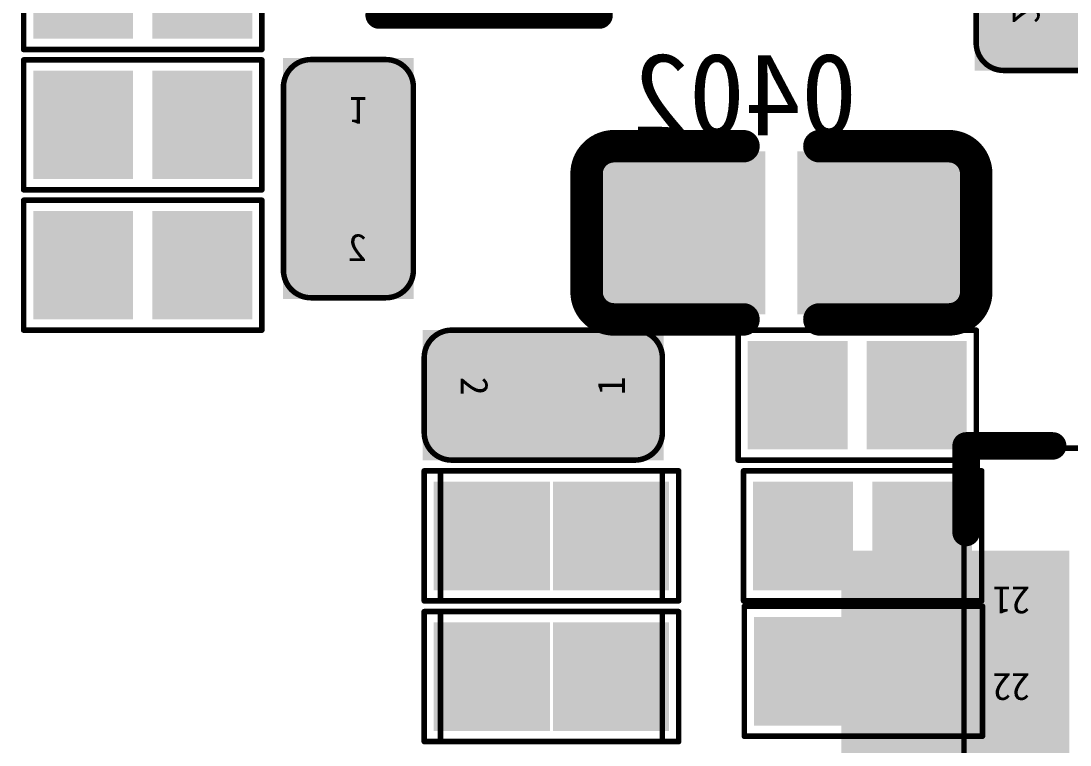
# Model space of a CAD drawing. Header units: millimetres. Extents: x 7.33 to 10.08, y 7.01 to 8.78.
# Drawn here: x 9.1758 to 9.3666, y 7.6244 to 7.7561 of the extents above; entities that cross this region are included whole.
import ezdxf

# ---------------------------------------------------------------- set-up
doc = ezdxf.new("R2010")
doc.units = ezdxf.units.MM
doc.header["$MEASUREMENT"] = 0
for name, color, linetype in [('BottomLayer', 5, 'Continuous'), ('BottomOverlay', 54, 'Continuous'), ('BottomPaste', 16, 'Continuous'), ('BottomSolder', 6, 'Continuous'), ('Mechanical16', 56, 'Continuous'), ('Mechanical20', 56, 'Continuous'), ('Mechanical5', 56, 'Continuous'), ('TopLayer', 1, 'Continuous'), ('TopOverlay', 2, 'Continuous'), ('TopPaste', 8, 'Continuous'), ('TopSolder', 216, 'Continuous')]:
    doc.layers.add(name, color=color, linetype=linetype)

# ---------------------------------------------------------------- blocks, each defined once
blk = doc.blocks.new('QFN40_5R00X5R00X0R90_T_10')
at = {"layer": 'Mechanical16'}
for points, const_width in [([(0.09862, 0.09803), (0.09862, -0.09803)], 0.001), ([(0.09823, -0.08268), (0.09823, -0.09843)], 0.005), ([(0.09823, -0.09843), (0.08248, -0.09843)], 0.005), ([(0.09862, -0.09803), (-0.09862, -0.09803)], 0.001)]:
    blk.add_lwpolyline(points, dxfattribs=dict(at, const_width=const_width))
for points, const_width in [([(0.09698, -0.08268, 1), (0.09948, -0.08268, 1)], 0.0025), ([(0.08123, -0.09843, 1), (0.08373, -0.09843, 1)], 0.0025), ([(0.09698, -0.09843, 1), (0.09948, -0.09843, 1)], 0.0025), ([(0.09698, -0.09843, 1), (0.09948, -0.09843, 1)], 0.0025), ([(0.09837, -0.09803, 1), (0.09887, -0.09803, 1)], 0.0005), ([(0.09837, -0.09803, 1), (0.09887, -0.09803, 1)], 0.0005)]:
    blk.add_lwpolyline(points, format="xyb", close=True, dxfattribs=dict(at, const_width=const_width))
at = {"layer": 'TopLayer'}
for points in [[(0.08346, -0.05965), (0.11693, -0.05965), (0.08346, -0.05059), (0.11693, -0.05059)], [(0.08346, -0.0754), (0.11693, -0.0754), (0.08346, -0.06634), (0.11693, -0.06634)]]:
    blk.add_solid(points, dxfattribs=at)
at = {"layer": 'TopOverlay', "const_width": 0.005}
for points in [[(0.09823, -0.08268), (0.09823, -0.09843)], [(0.09823, -0.09843), (0.08248, -0.09843)]]:
    blk.add_lwpolyline(points, dxfattribs=at)
at = {"layer": 'TopOverlay', "const_width": 0.0025}
for points in [[(0.09698, -0.08268, 1), (0.09948, -0.08268, 1)], [(0.08123, -0.09843, 1), (0.08373, -0.09843, 1)], [(0.09698, -0.09843, 1), (0.09948, -0.09843, 1)], [(0.09698, -0.09843, 1), (0.09948, -0.09843, 1)]]:
    blk.add_lwpolyline(points, format="xyb", close=True, dxfattribs=at)
at = {"layer": 'TopPaste'}
for points in [[(0.08346, -0.05965), (0.11693, -0.05965), (0.08346, -0.05059), (0.11693, -0.05059)], [(0.08346, -0.0754), (0.11693, -0.0754), (0.08346, -0.06634), (0.11693, -0.06634)]]:
    blk.add_solid(points, dxfattribs=at)
at = {"layer": 'TopSolder'}
for points in [[(0.07946, -0.0479), (0.12093, -0.0479), (0.07946, -0.03084), (0.12093, -0.03084)], [(0.07946, -0.06365), (0.12093, -0.06365), (0.07946, -0.04659), (0.12093, -0.04659)], [(0.07946, -0.0794), (0.12093, -0.0794), (0.07946, -0.06234), (0.12093, -0.06234)]]:
    blk.add_solid(points, dxfattribs=at)
at = {"layer": 'Mechanical20'}
for s, p in [('22', (0.08661, -0.05709)), ('21', (0.08661, -0.07284))]:
    blk.add_text(s, height=0.005, dxfattribs=at).set_placement(p)
blk = doc.blocks.new('R0201_28')
at = {"layer": 'TopLayer'}
for points in [[(-0.01792, -0.00787), (-0.00375, -0.00787), (-0.01792, 0.00788), (-0.00375, 0.00788)], [(0.00374, -0.00787), (0.01791, -0.00787), (0.00374, 0.00788), (0.01791, 0.00788)]]:
    blk.add_solid(points, dxfattribs=at)
at = {"layer": 'TopOverlay', "const_width": 0.001}
for points in [[(0.02166, 0.01182), (-0.02166, 0.01182)], [(-0.02166, 0.01182), (-0.02166, -0.01182)], [(0.02166, 0.01182), (0.02166, -0.01182)], [(0.02166, -0.01182), (-0.02166, -0.01182)]]:
    blk.add_lwpolyline(points, dxfattribs=at)
at = {"layer": 'TopOverlay', "const_width": 0.0005}
for points in [[(-0.02191, 0.01182, 1), (-0.02141, 0.01182, 1)], [(-0.02191, 0.01182, 1), (-0.02141, 0.01182, 1)], [(0.02141, 0.01182, 1), (0.02191, 0.01182, 1)], [(0.02141, 0.01182, 1), (0.02191, 0.01182, 1)], [(-0.02191, -0.01182, 1), (-0.02141, -0.01182, 1)], [(-0.02191, -0.01182, 1), (-0.02141, -0.01182, 1)], [(0.02141, -0.01182, 1), (0.02191, -0.01182, 1)], [(0.02141, -0.01182, 1), (0.02191, -0.01182, 1)]]:
    blk.add_lwpolyline(points, format="xyb", close=True, dxfattribs=at)
at = {"layer": 'TopPaste'}
for points in [[(-0.01792, -0.00787), (-0.00375, -0.00787), (-0.01792, 0.00788), (-0.00375, 0.00788)], [(0.00374, -0.00787), (0.01791, -0.00787), (0.00374, 0.00788), (0.01791, 0.00788)]]:
    blk.add_solid(points, dxfattribs=at)
at = {"layer": 'TopSolder'}
for points in [[(-0.01992, -0.00987), (-0.00175, -0.00987), (-0.01992, 0.00988), (-0.00175, 0.00988)], [(0.00174, -0.00987), (0.01991, -0.00987), (0.00174, 0.00988), (0.01991, 0.00988)]]:
    blk.add_solid(points, dxfattribs=at)
blk = doc.blocks.new('R0201_29')
at = {"layer": 'TopLayer'}
for points in [[(-0.01792, -0.00787), (-0.00375, -0.00787), (-0.01792, 0.00788), (-0.00375, 0.00788)], [(0.00374, -0.00787), (0.01791, -0.00787), (0.00374, 0.00788), (0.01791, 0.00788)]]:
    blk.add_solid(points, dxfattribs=at)
at = {"layer": 'TopOverlay', "const_width": 0.001}
for points in [[(0.02166, 0.01182), (-0.02166, 0.01182)], [(-0.02166, 0.01182), (-0.02166, -0.01182)], [(0.02166, 0.01182), (0.02166, -0.01182)], [(0.02166, -0.01182), (-0.02166, -0.01182)]]:
    blk.add_lwpolyline(points, dxfattribs=at)
at = {"layer": 'TopOverlay', "const_width": 0.0005}
for points in [[(-0.02191, 0.01182, 1), (-0.02141, 0.01182, 1)], [(-0.02191, 0.01182, 1), (-0.02141, 0.01182, 1)], [(0.02141, 0.01182, 1), (0.02191, 0.01182, 1)], [(0.02141, 0.01182, 1), (0.02191, 0.01182, 1)], [(-0.02191, -0.01182, 1), (-0.02141, -0.01182, 1)], [(-0.02191, -0.01182, 1), (-0.02141, -0.01182, 1)], [(0.02141, -0.01182, 1), (0.02191, -0.01182, 1)], [(0.02141, -0.01182, 1), (0.02191, -0.01182, 1)]]:
    blk.add_lwpolyline(points, format="xyb", close=True, dxfattribs=at)
at = {"layer": 'TopPaste'}
for points in [[(-0.01792, -0.00787), (-0.00375, -0.00787), (-0.01792, 0.00788), (-0.00375, 0.00788)], [(0.00374, -0.00787), (0.01791, -0.00787), (0.00374, 0.00788), (0.01791, 0.00788)]]:
    blk.add_solid(points, dxfattribs=at)
at = {"layer": 'TopSolder'}
for points in [[(-0.01992, -0.00987), (-0.00175, -0.00987), (-0.01992, 0.00988), (-0.00175, 0.00988)], [(0.00174, -0.00987), (0.01991, -0.00987), (0.00174, 0.00988), (0.01991, 0.00988)]]:
    blk.add_solid(points, dxfattribs=at)
blk = doc.blocks.new('R0201_B_33')
at = {"layer": 'BottomLayer'}
for points in [[(-0.01792, -0.00788), (-0.00375, -0.00788), (-0.01792, 0.00787), (-0.00375, 0.00787)], [(0.00374, -0.00788), (0.01791, -0.00788), (0.00374, 0.00787), (0.01791, 0.00787)]]:
    blk.add_solid(points, dxfattribs=at)
at = {"layer": 'BottomOverlay', "const_width": 0.001}
for points in [[(-0.02166, -0.01182), (-0.02166, 0.01182)], [(-0.02166, 0.01182), (0.02166, 0.01182)], [(0.02166, -0.01182), (0.02166, 0.01182)], [(-0.02166, -0.01182), (0.02166, -0.01182)]]:
    blk.add_lwpolyline(points, dxfattribs=at)
at = {"layer": 'BottomOverlay', "const_width": 0.0005}
for points in [[(-0.02191, 0.01182, 1), (-0.02141, 0.01182, 1)], [(-0.02191, 0.01182, 1), (-0.02141, 0.01182, 1)], [(0.02141, 0.01182, 1), (0.02191, 0.01182, 1)], [(0.02141, 0.01182, 1), (0.02191, 0.01182, 1)], [(-0.02191, -0.01182, 1), (-0.02141, -0.01182, 1)], [(-0.02191, -0.01182, 1), (-0.02141, -0.01182, 1)], [(0.02141, -0.01182, 1), (0.02191, -0.01182, 1)], [(0.02141, -0.01182, 1), (0.02191, -0.01182, 1)]]:
    blk.add_lwpolyline(points, format="xyb", close=True, dxfattribs=at)
at = {"layer": 'BottomPaste'}
for points in [[(-0.01792, -0.00788), (-0.00375, -0.00788), (-0.01792, 0.00787), (-0.00375, 0.00787)], [(0.00374, -0.00788), (0.01791, -0.00788), (0.00374, 0.00787), (0.01791, 0.00787)]]:
    blk.add_solid(points, dxfattribs=at)
at = {"layer": 'BottomSolder'}
for points in [[(-0.01992, -0.00988), (-0.00175, -0.00988), (-0.01992, 0.00987), (-0.00175, 0.00987)], [(0.00174, -0.00988), (0.01991, -0.00988), (0.00174, 0.00987), (0.01991, 0.00987)]]:
    blk.add_solid(points, dxfattribs=at)
blk = doc.blocks.new('R0201_B_37')
at = {"layer": 'BottomLayer'}
for points in [[(-0.01792, -0.00788), (-0.00375, -0.00788), (-0.01792, 0.00787), (-0.00375, 0.00787)], [(0.00374, -0.00788), (0.01791, -0.00788), (0.00374, 0.00787), (0.01791, 0.00787)]]:
    blk.add_solid(points, dxfattribs=at)
at = {"layer": 'BottomOverlay', "const_width": 0.001}
for points in [[(-0.02166, -0.01182), (-0.02166, 0.01182)], [(-0.02166, 0.01182), (0.02166, 0.01182)], [(0.02166, -0.01182), (0.02166, 0.01182)], [(-0.02166, -0.01182), (0.02166, -0.01182)]]:
    blk.add_lwpolyline(points, dxfattribs=at)
at = {"layer": 'BottomOverlay', "const_width": 0.0005}
for points in [[(-0.02191, 0.01182, 1), (-0.02141, 0.01182, 1)], [(-0.02191, 0.01182, 1), (-0.02141, 0.01182, 1)], [(0.02141, 0.01182, 1), (0.02191, 0.01182, 1)], [(0.02141, 0.01182, 1), (0.02191, 0.01182, 1)], [(-0.02191, -0.01182, 1), (-0.02141, -0.01182, 1)], [(-0.02191, -0.01182, 1), (-0.02141, -0.01182, 1)], [(0.02141, -0.01182, 1), (0.02191, -0.01182, 1)], [(0.02141, -0.01182, 1), (0.02191, -0.01182, 1)]]:
    blk.add_lwpolyline(points, format="xyb", close=True, dxfattribs=at)
at = {"layer": 'BottomPaste'}
for points in [[(-0.01792, -0.00788), (-0.00375, -0.00788), (-0.01792, 0.00787), (-0.00375, 0.00787)], [(0.00374, -0.00788), (0.01791, -0.00788), (0.00374, 0.00787), (0.01791, 0.00787)]]:
    blk.add_solid(points, dxfattribs=at)
at = {"layer": 'BottomSolder'}
for points in [[(-0.01992, -0.00988), (-0.00175, -0.00988), (-0.01992, 0.00987), (-0.00175, 0.00987)], [(0.00174, -0.00988), (0.01991, -0.00988), (0.00174, 0.00987), (0.01991, 0.00987)]]:
    blk.add_solid(points, dxfattribs=at)
blk = doc.blocks.new('R0201_B_38')
at = {"layer": 'BottomLayer'}
for points in [[(-0.01792, -0.00788), (-0.00375, -0.00788), (-0.01792, 0.00787), (-0.00375, 0.00787)], [(0.00374, -0.00788), (0.01791, -0.00788), (0.00374, 0.00787), (0.01791, 0.00787)]]:
    blk.add_solid(points, dxfattribs=at)
at = {"layer": 'BottomOverlay', "const_width": 0.001}
for points in [[(-0.02166, -0.01182), (-0.02166, 0.01182)], [(-0.02166, 0.01182), (0.02166, 0.01182)], [(0.02166, -0.01182), (0.02166, 0.01182)], [(-0.02166, -0.01182), (0.02166, -0.01182)]]:
    blk.add_lwpolyline(points, dxfattribs=at)
at = {"layer": 'BottomOverlay', "const_width": 0.0005}
for points in [[(-0.02191, 0.01182, 1), (-0.02141, 0.01182, 1)], [(-0.02191, 0.01182, 1), (-0.02141, 0.01182, 1)], [(0.02141, 0.01182, 1), (0.02191, 0.01182, 1)], [(0.02141, 0.01182, 1), (0.02191, 0.01182, 1)], [(-0.02191, -0.01182, 1), (-0.02141, -0.01182, 1)], [(-0.02191, -0.01182, 1), (-0.02141, -0.01182, 1)], [(0.02141, -0.01182, 1), (0.02191, -0.01182, 1)], [(0.02141, -0.01182, 1), (0.02191, -0.01182, 1)]]:
    blk.add_lwpolyline(points, format="xyb", close=True, dxfattribs=at)
at = {"layer": 'BottomPaste'}
for points in [[(-0.01792, -0.00788), (-0.00375, -0.00788), (-0.01792, 0.00787), (-0.00375, 0.00787)], [(0.00374, -0.00788), (0.01791, -0.00788), (0.00374, 0.00787), (0.01791, 0.00787)]]:
    blk.add_solid(points, dxfattribs=at)
at = {"layer": 'BottomSolder'}
for points in [[(-0.01992, -0.00988), (-0.00175, -0.00988), (-0.01992, 0.00987), (-0.00175, 0.00987)], [(0.00174, -0.00988), (0.01991, -0.00988), (0.00174, 0.00987), (0.01991, 0.00987)]]:
    blk.add_solid(points, dxfattribs=at)
blk = doc.blocks.new('R0201_B_45')
at = {"layer": 'BottomLayer'}
for points in [[(-0.01792, -0.00788), (-0.00375, -0.00788), (-0.01792, 0.00787), (-0.00375, 0.00787)], [(0.00374, -0.00788), (0.01791, -0.00788), (0.00374, 0.00787), (0.01791, 0.00787)]]:
    blk.add_solid(points, dxfattribs=at)
at = {"layer": 'BottomOverlay', "const_width": 0.001}
for points in [[(-0.02166, -0.01182), (-0.02166, 0.01182)], [(-0.02166, 0.01182), (0.02166, 0.01182)], [(0.02166, -0.01182), (0.02166, 0.01182)], [(-0.02166, -0.01182), (0.02166, -0.01182)]]:
    blk.add_lwpolyline(points, dxfattribs=at)
at = {"layer": 'BottomOverlay', "const_width": 0.0005}
for points in [[(-0.02191, 0.01182, 1), (-0.02141, 0.01182, 1)], [(-0.02191, 0.01182, 1), (-0.02141, 0.01182, 1)], [(0.02141, 0.01182, 1), (0.02191, 0.01182, 1)], [(0.02141, 0.01182, 1), (0.02191, 0.01182, 1)], [(-0.02191, -0.01182, 1), (-0.02141, -0.01182, 1)], [(-0.02191, -0.01182, 1), (-0.02141, -0.01182, 1)], [(0.02141, -0.01182, 1), (0.02191, -0.01182, 1)], [(0.02141, -0.01182, 1), (0.02191, -0.01182, 1)]]:
    blk.add_lwpolyline(points, format="xyb", close=True, dxfattribs=at)
at = {"layer": 'BottomPaste'}
for points in [[(-0.01792, -0.00788), (-0.00375, -0.00788), (-0.01792, 0.00787), (-0.00375, 0.00787)], [(0.00374, -0.00788), (0.01791, -0.00788), (0.00374, 0.00787), (0.01791, 0.00787)]]:
    blk.add_solid(points, dxfattribs=at)
at = {"layer": 'BottomSolder'}
for points in [[(-0.01992, -0.00988), (-0.00175, -0.00988), (-0.01992, 0.00987), (-0.00175, 0.00987)], [(0.00174, -0.00988), (0.01991, -0.00988), (0.00174, 0.00987), (0.01991, 0.00987)]]:
    blk.add_solid(points, dxfattribs=at)
blk = doc.blocks.new('R0201_B_46')
at = {"layer": 'BottomLayer'}
for points in [[(-0.01792, -0.00788), (-0.00375, -0.00788), (-0.01792, 0.00787), (-0.00375, 0.00787)], [(0.00374, -0.00788), (0.01791, -0.00788), (0.00374, 0.00787), (0.01791, 0.00787)]]:
    blk.add_solid(points, dxfattribs=at)
at = {"layer": 'BottomOverlay', "const_width": 0.001}
for points in [[(-0.02166, -0.01182), (-0.02166, 0.01182)], [(-0.02166, 0.01182), (0.02166, 0.01182)], [(0.02166, -0.01182), (0.02166, 0.01182)], [(-0.02166, -0.01182), (0.02166, -0.01182)]]:
    blk.add_lwpolyline(points, dxfattribs=at)
at = {"layer": 'BottomOverlay', "const_width": 0.0005}
for points in [[(-0.02191, 0.01182, 1), (-0.02141, 0.01182, 1)], [(-0.02191, 0.01182, 1), (-0.02141, 0.01182, 1)], [(0.02141, 0.01182, 1), (0.02191, 0.01182, 1)], [(0.02141, 0.01182, 1), (0.02191, 0.01182, 1)], [(-0.02191, -0.01182, 1), (-0.02141, -0.01182, 1)], [(-0.02191, -0.01182, 1), (-0.02141, -0.01182, 1)], [(0.02141, -0.01182, 1), (0.02191, -0.01182, 1)], [(0.02141, -0.01182, 1), (0.02191, -0.01182, 1)]]:
    blk.add_lwpolyline(points, format="xyb", close=True, dxfattribs=at)
at = {"layer": 'BottomPaste'}
for points in [[(-0.01792, -0.00788), (-0.00375, -0.00788), (-0.01792, 0.00787), (-0.00375, 0.00787)], [(0.00374, -0.00788), (0.01791, -0.00788), (0.00374, 0.00787), (0.01791, 0.00787)]]:
    blk.add_solid(points, dxfattribs=at)
at = {"layer": 'BottomSolder'}
for points in [[(-0.01992, -0.00988), (-0.00175, -0.00988), (-0.01992, 0.00987), (-0.00175, 0.00987)], [(0.00174, -0.00988), (0.01991, -0.00988), (0.00174, 0.00987), (0.01991, 0.00987)]]:
    blk.add_solid(points, dxfattribs=at)
blk = doc.blocks.new('R0201_148')
at = {"layer": 'TopLayer'}
for points in [[(-0.01792, -0.00787), (-0.00375, -0.00787), (-0.01792, 0.00788), (-0.00375, 0.00788)], [(0.00374, -0.00787), (0.01791, -0.00787), (0.00374, 0.00788), (0.01791, 0.00788)]]:
    blk.add_solid(points, dxfattribs=at)
at = {"layer": 'TopOverlay', "const_width": 0.001}
for points in [[(-0.02166, 0.01182), (0.02166, 0.01182)], [(-0.02166, -0.01182), (-0.02166, 0.01182)], [(0.02166, -0.01182), (0.02166, 0.01182)], [(-0.02166, -0.01182), (0.02166, -0.01182)]]:
    blk.add_lwpolyline(points, dxfattribs=at)
at = {"layer": 'TopOverlay', "const_width": 0.0005}
for points in [[(-0.02191, 0.01182, 1), (-0.02141, 0.01182, 1)], [(-0.02191, 0.01182, 1), (-0.02141, 0.01182, 1)], [(0.02141, 0.01182, 1), (0.02191, 0.01182, 1)], [(0.02141, 0.01182, 1), (0.02191, 0.01182, 1)], [(-0.02191, -0.01182, 1), (-0.02141, -0.01182, 1)], [(-0.02191, -0.01182, 1), (-0.02141, -0.01182, 1)], [(0.02141, -0.01182, 1), (0.02191, -0.01182, 1)], [(0.02141, -0.01182, 1), (0.02191, -0.01182, 1)]]:
    blk.add_lwpolyline(points, format="xyb", close=True, dxfattribs=at)
at = {"layer": 'TopPaste'}
for points in [[(-0.01792, -0.00787), (-0.00375, -0.00787), (-0.01792, 0.00788), (-0.00375, 0.00788)], [(0.00374, -0.00787), (0.01791, -0.00787), (0.00374, 0.00788), (0.01791, 0.00788)]]:
    blk.add_solid(points, dxfattribs=at)
at = {"layer": 'TopSolder'}
for points in [[(-0.01992, -0.00987), (-0.00175, -0.00987), (-0.01992, 0.00988), (-0.00175, 0.00988)], [(0.00174, -0.00987), (0.01991, -0.00987), (0.00174, 0.00988), (0.01991, 0.00988)]]:
    blk.add_solid(points, dxfattribs=at)
blk = doc.blocks.new('R0201_149')
at = {"layer": 'TopLayer'}
for points in [[(-0.01792, -0.00787), (-0.00375, -0.00787), (-0.01792, 0.00788), (-0.00375, 0.00788)], [(0.00374, -0.00787), (0.01791, -0.00787), (0.00374, 0.00788), (0.01791, 0.00788)]]:
    blk.add_solid(points, dxfattribs=at)
at = {"layer": 'TopOverlay', "const_width": 0.001}
for points in [[(-0.02166, 0.01182), (0.02166, 0.01182)], [(-0.02166, -0.01182), (-0.02166, 0.01182)], [(0.02166, -0.01182), (0.02166, 0.01182)], [(-0.02166, -0.01182), (0.02166, -0.01182)]]:
    blk.add_lwpolyline(points, dxfattribs=at)
at = {"layer": 'TopOverlay', "const_width": 0.0005}
for points in [[(-0.02191, 0.01182, 1), (-0.02141, 0.01182, 1)], [(-0.02191, 0.01182, 1), (-0.02141, 0.01182, 1)], [(0.02141, 0.01182, 1), (0.02191, 0.01182, 1)], [(0.02141, 0.01182, 1), (0.02191, 0.01182, 1)], [(-0.02191, -0.01182, 1), (-0.02141, -0.01182, 1)], [(-0.02191, -0.01182, 1), (-0.02141, -0.01182, 1)], [(0.02141, -0.01182, 1), (0.02191, -0.01182, 1)], [(0.02141, -0.01182, 1), (0.02191, -0.01182, 1)]]:
    blk.add_lwpolyline(points, format="xyb", close=True, dxfattribs=at)
at = {"layer": 'TopPaste'}
for points in [[(-0.01792, -0.00787), (-0.00375, -0.00787), (-0.01792, 0.00788), (-0.00375, 0.00788)], [(0.00374, -0.00787), (0.01791, -0.00787), (0.00374, 0.00788), (0.01791, 0.00788)]]:
    blk.add_solid(points, dxfattribs=at)
at = {"layer": 'TopSolder'}
for points in [[(-0.01992, -0.00987), (-0.00175, -0.00987), (-0.01992, 0.00988), (-0.00175, 0.00988)], [(0.00174, -0.00987), (0.01991, -0.00987), (0.00174, 0.00988), (0.01991, 0.00988)]]:
    blk.add_solid(points, dxfattribs=at)
blk = doc.blocks.new('R0201_151')
at = {"layer": 'TopLayer'}
for points in [[(-0.01792, -0.00787), (-0.00375, -0.00787), (-0.01792, 0.00788), (-0.00375, 0.00788)], [(0.00374, -0.00787), (0.01791, -0.00787), (0.00374, 0.00788), (0.01791, 0.00788)]]:
    blk.add_solid(points, dxfattribs=at)
at = {"layer": 'TopOverlay', "const_width": 0.001}
for points in [[(-0.02166, 0.01182), (0.02166, 0.01182)], [(-0.02166, -0.01182), (-0.02166, 0.01182)], [(0.02166, -0.01182), (0.02166, 0.01182)], [(-0.02166, -0.01182), (0.02166, -0.01182)]]:
    blk.add_lwpolyline(points, dxfattribs=at)
at = {"layer": 'TopOverlay', "const_width": 0.0005}
for points in [[(-0.02191, 0.01182, 1), (-0.02141, 0.01182, 1)], [(-0.02191, 0.01182, 1), (-0.02141, 0.01182, 1)], [(0.02141, 0.01182, 1), (0.02191, 0.01182, 1)], [(0.02141, 0.01182, 1), (0.02191, 0.01182, 1)], [(-0.02191, -0.01182, 1), (-0.02141, -0.01182, 1)], [(-0.02191, -0.01182, 1), (-0.02141, -0.01182, 1)], [(0.02141, -0.01182, 1), (0.02191, -0.01182, 1)], [(0.02141, -0.01182, 1), (0.02191, -0.01182, 1)]]:
    blk.add_lwpolyline(points, format="xyb", close=True, dxfattribs=at)
at = {"layer": 'TopPaste'}
for points in [[(-0.01792, -0.00787), (-0.00375, -0.00787), (-0.01792, 0.00788), (-0.00375, 0.00788)], [(0.00374, -0.00787), (0.01791, -0.00787), (0.00374, 0.00788), (0.01791, 0.00788)]]:
    blk.add_solid(points, dxfattribs=at)
at = {"layer": 'TopSolder'}
for points in [[(-0.01992, -0.00987), (-0.00175, -0.00987), (-0.01992, 0.00988), (-0.00175, 0.00988)], [(0.00174, -0.00987), (0.01991, -0.00987), (0.00174, 0.00988), (0.01991, 0.00988)]]:
    blk.add_solid(points, dxfattribs=at)
blk = doc.blocks.new('C0402_B_245')
at = {"layer": 'BottomLayer'}
for points in [[(-0.0069, -0.01083), (-0.0069, 0.01082), (-0.02855, -0.01083), (-0.02855, 0.01082)], [(0.02855, -0.01083), (0.02855, 0.01082), (0.0069, -0.01083), (0.0069, 0.01082)]]:
    blk.add_solid(points, dxfattribs=at)
at = {"layer": 'BottomOverlay', "const_width": 0.00591}
for points in [[(-0.03543, 0.01075, -0.414249), (-0.03043, 0.01575)], [(0.03043, 0.01575, -0.414249), (0.03543, 0.01075)], [(-0.03043, -0.01575, -0.414331), (-0.03543, -0.01075)], [(0.03543, -0.01075, -0.414331), (0.03043, -0.01575)]]:
    blk.add_lwpolyline(points, format="xyb", dxfattribs=at)
for points in [[(-0.03043, 0.01575), (-0.0069, 0.01575)], [(0.0069, 0.01575), (0.03043, 0.01575)], [(-0.03543, -0.01075), (-0.03543, 0.01075)], [(0.03543, -0.01075), (0.03543, 0.01075)], [(-0.03043, -0.01575), (-0.0069, -0.01575)], [(0.0069, -0.01575), (0.03043, -0.01575)]]:
    blk.add_lwpolyline(points, dxfattribs=at)
at = {"layer": 'BottomOverlay', "const_width": 0.00295}
for points in [[(-0.03191, 0.01575, 1), (-0.02895, 0.01575, 1)], [(-0.03191, 0.01575, 1), (-0.02895, 0.01575, 1)], [(-0.00837, 0.01575, 1), (-0.00542, 0.01575, 1)], [(0.00543, 0.01575, 1), (0.00838, 0.01575, 1)], [(0.02895, 0.01575, 1), (0.03191, 0.01575, 1)], [(0.02895, 0.01575, 1), (0.03191, 0.01575, 1)], [(-0.03691, 0.01075, 1), (-0.03395, 0.01075, 1)], [(-0.03691, 0.01075, 1), (-0.03395, 0.01075, 1)], [(0.03395, 0.01075, 1), (0.03691, 0.01075, 1)], [(0.03395, 0.01075, 1), (0.03691, 0.01075, 1)], [(-0.03691, -0.01075, 1), (-0.03395, -0.01075, 1)], [(-0.03691, -0.01075, 1), (-0.03395, -0.01075, 1)], [(0.03395, -0.01075, 1), (0.03691, -0.01075, 1)], [(0.03395, -0.01075, 1), (0.03691, -0.01075, 1)], [(-0.03191, -0.01575, 1), (-0.02895, -0.01575, 1)], [(-0.03191, -0.01575, 1), (-0.02895, -0.01575, 1)], [(-0.00837, -0.01575, 1), (-0.00542, -0.01575, 1)], [(0.00543, -0.01575, 1), (0.00838, -0.01575, 1)], [(0.02895, -0.01575, 1), (0.03191, -0.01575, 1)], [(0.02895, -0.01575, 1), (0.03191, -0.01575, 1)]]:
    blk.add_lwpolyline(points, format="xyb", close=True, dxfattribs=at)
at = {"layer": 'BottomPaste'}
for points in [[(-0.0069, -0.01083), (-0.0069, 0.01082), (-0.02855, -0.01083), (-0.02855, 0.01082)], [(0.02855, -0.01083), (0.02855, 0.01082), (0.0069, -0.01083), (0.0069, 0.01082)]]:
    blk.add_solid(points, dxfattribs=at)
at = {"layer": 'BottomSolder'}
for points in [[(-0.0029, -0.01483), (-0.0029, 0.01482), (-0.03254, -0.01483), (-0.03254, 0.01482)], [(0.03254, -0.01483), (0.03254, 0.01482), (0.0029, -0.01483), (0.0029, 0.01482)]]:
    blk.add_solid(points, dxfattribs=at)
blk = doc.blocks.new('C0201_253')
at = {"layer": 'TopLayer'}
for points in [[(-0.01792, -0.00787), (-0.00375, -0.00787), (-0.01792, 0.00788), (-0.00375, 0.00788)], [(0.00374, -0.00787), (0.01791, -0.00787), (0.00374, 0.00788), (0.01791, 0.00788)]]:
    blk.add_solid(points, dxfattribs=at)
at = {"layer": 'TopOverlay', "const_width": 0.001}
for points in [[(-0.02166, 0.00681, -0.414178), (-0.01666, 0.01182)], [(0.01665, 0.01182, -0.414132), (0.02166, 0.00681)], [(-0.01666, -0.01182, -0.414249), (-0.02166, -0.00681)], [(0.02166, -0.00681, -0.414214), (0.01665, -0.01182)]]:
    blk.add_lwpolyline(points, format="xyb", dxfattribs=at)
for points in [[(0.01665, 0.01182), (-0.01666, 0.01182)], [(-0.02166, 0.00681), (-0.02166, -0.00681)], [(0.02166, 0.00681), (0.02166, -0.00681)], [(0.01665, -0.01182), (-0.01666, -0.01182)]]:
    blk.add_lwpolyline(points, dxfattribs=at)
at = {"layer": 'TopOverlay', "const_width": 0.0005}
for points in [[(-0.01691, 0.01182, 1), (-0.01641, 0.01182, 1)], [(-0.01691, 0.01182, 1), (-0.01641, 0.01182, 1)], [(0.0164, 0.01182, 1), (0.0169, 0.01182, 1)], [(0.0164, 0.01182, 1), (0.0169, 0.01182, 1)], [(-0.02191, 0.00681, 1), (-0.02141, 0.00681, 1)], [(-0.02191, 0.00681, 1), (-0.02141, 0.00681, 1)], [(0.02141, 0.00681, 1), (0.02191, 0.00681, 1)], [(0.02141, 0.00681, 1), (0.02191, 0.00681, 1)], [(-0.02191, -0.00681, 1), (-0.02141, -0.00681, 1)], [(-0.02191, -0.00681, 1), (-0.02141, -0.00681, 1)], [(0.02141, -0.00681, 1), (0.02191, -0.00681, 1)], [(0.02141, -0.00681, 1), (0.02191, -0.00681, 1)], [(-0.01691, -0.01182, 1), (-0.01641, -0.01182, 1)], [(-0.01691, -0.01182, 1), (-0.01641, -0.01182, 1)], [(0.0164, -0.01182, 1), (0.0169, -0.01182, 1)], [(0.0164, -0.01182, 1), (0.0169, -0.01182, 1)]]:
    blk.add_lwpolyline(points, format="xyb", close=True, dxfattribs=at)
at = {"layer": 'TopPaste'}
for points in [[(-0.01792, -0.00787), (-0.00375, -0.00787), (-0.01792, 0.00788), (-0.00375, 0.00788)], [(0.00374, -0.00787), (0.01791, -0.00787), (0.00374, 0.00788), (0.01791, 0.00788)]]:
    blk.add_solid(points, dxfattribs=at)
at = {"layer": 'TopSolder'}
for points in [[(-0.02192, -0.01187), (0.00025, -0.01187), (-0.02192, 0.01188), (0.00025, 0.01188)], [(-0.00026, -0.01187), (0.02191, -0.01187), (-0.00026, 0.01188), (0.02191, 0.01188)]]:
    blk.add_solid(points, dxfattribs=at)
at = {"layer": 'Mechanical20'}
for s, rotation, p in [('1', -90, (-0.01484, 0)), ('2', 90, (0.015, -0.00333))]:
    blk.add_text(s, height=0.005, rotation=rotation, dxfattribs=at).set_placement(p)
blk = doc.blocks.new('C0201_B_454')
at = {"layer": 'BottomLayer'}
for points in [[(-0.01792, -0.00788), (-0.00375, -0.00788), (-0.01792, 0.00787), (-0.00375, 0.00787)], [(0.00374, -0.00788), (0.01791, -0.00788), (0.00374, 0.00787), (0.01791, 0.00787)]]:
    blk.add_solid(points, dxfattribs=at)
at = {"layer": 'BottomOverlay', "const_width": 0.001}
for points in [[(-0.02166, 0.00681, -0.414249), (-0.01666, 0.01182)], [(0.01665, 0.01182, -0.414214), (0.02166, 0.00681)], [(-0.01666, -0.01182, -0.414178), (-0.02166, -0.00681)], [(0.02166, -0.00681, -0.414132), (0.01665, -0.01182)]]:
    blk.add_lwpolyline(points, format="xyb", dxfattribs=at)
for points in [[(-0.01666, 0.01182), (0.01665, 0.01182)], [(-0.02166, 0.00681), (-0.02166, -0.00681)], [(0.02166, 0.00681), (0.02166, -0.00681)], [(-0.01666, -0.01182), (0.01665, -0.01182)]]:
    blk.add_lwpolyline(points, dxfattribs=at)
at = {"layer": 'BottomOverlay', "const_width": 0.0005}
for points in [[(-0.01691, 0.01182, 1), (-0.01641, 0.01182, 1)], [(-0.01691, 0.01182, 1), (-0.01641, 0.01182, 1)], [(0.0164, 0.01182, 1), (0.0169, 0.01182, 1)], [(0.0164, 0.01182, 1), (0.0169, 0.01182, 1)], [(-0.02191, 0.00681, 1), (-0.02141, 0.00681, 1)], [(-0.02191, 0.00681, 1), (-0.02141, 0.00681, 1)], [(0.02141, 0.00681, 1), (0.02191, 0.00681, 1)], [(0.02141, 0.00681, 1), (0.02191, 0.00681, 1)], [(-0.02191, -0.00681, 1), (-0.02141, -0.00681, 1)], [(-0.02191, -0.00681, 1), (-0.02141, -0.00681, 1)], [(0.02141, -0.00681, 1), (0.02191, -0.00681, 1)], [(0.02141, -0.00681, 1), (0.02191, -0.00681, 1)], [(-0.01691, -0.01182, 1), (-0.01641, -0.01182, 1)], [(-0.01691, -0.01182, 1), (-0.01641, -0.01182, 1)], [(0.0164, -0.01182, 1), (0.0169, -0.01182, 1)], [(0.0164, -0.01182, 1), (0.0169, -0.01182, 1)]]:
    blk.add_lwpolyline(points, format="xyb", close=True, dxfattribs=at)
at = {"layer": 'BottomPaste'}
for points in [[(-0.01792, -0.00788), (-0.00375, -0.00788), (-0.01792, 0.00787), (-0.00375, 0.00787)], [(0.00374, -0.00788), (0.01791, -0.00788), (0.00374, 0.00787), (0.01791, 0.00787)]]:
    blk.add_solid(points, dxfattribs=at)
at = {"layer": 'BottomSolder'}
for points in [[(-0.02192, -0.01188), (0.00025, -0.01188), (-0.02192, 0.01187), (0.00025, 0.01187)], [(-0.00026, -0.01188), (0.02191, -0.01188), (-0.00026, 0.01187), (0.02191, 0.01187)]]:
    blk.add_solid(points, dxfattribs=at)
at = {"layer": 'Mechanical20', "text_generation_flag": 2}
for s, rotation, p in [('1', 270, (-0.01484, 0)), ('2', 90, (0.015, 0.00333))]:
    blk.add_text(s, height=0.005, rotation=rotation, dxfattribs=at).set_placement(p)
blk = doc.blocks.new('C0402_BGA_B_483')
at = {"layer": 'BottomLayer'}
for points in [[(-0.00767, 0.01083), (-0.02933, 0.01083), (-0.00767, -0.01083), (-0.02933, -0.01083)], [(0.02933, 0.01083), (0.00767, 0.01083), (0.02933, -0.01083), (0.00767, -0.01083)]]:
    blk.add_solid(points, dxfattribs=at)
at = {"layer": 'BottomOverlay', "const_width": 0.005}
for points in [[(0.02, 0.0175), (-0.02, 0.0175)], [(0.02, -0.0175), (-0.02, -0.0175)]]:
    blk.add_lwpolyline(points, dxfattribs=at)
at = {"layer": 'BottomOverlay', "const_width": 0.0025}
for points in [[(-0.02125, 0.0175, 1), (-0.01875, 0.0175, 1)], [(0.01875, 0.0175, 1), (0.02125, 0.0175, 1)], [(-0.02125, -0.0175, 1), (-0.01875, -0.0175, 1)], [(0.01875, -0.0175, 1), (0.02125, -0.0175, 1)]]:
    blk.add_lwpolyline(points, format="xyb", close=True, dxfattribs=at)
at = {"layer": 'BottomPaste'}
for points in [[(-0.00767, 0.01083), (-0.02933, 0.01083), (-0.00767, -0.01083), (-0.02933, -0.01083)], [(0.02933, 0.01083), (0.00767, 0.01083), (0.02933, -0.01083), (0.00767, -0.01083)]]:
    blk.add_solid(points, dxfattribs=at)
at = {"layer": 'BottomSolder'}
for points in [[(-0.00367, 0.01483), (-0.03333, 0.01483), (-0.00367, -0.01483), (-0.03333, -0.01483)], [(0.03333, 0.01483), (0.00367, 0.01483), (0.03333, -0.01483), (0.00367, -0.01483)]]:
    blk.add_solid(points, dxfattribs=at)
blk = doc.blocks.new('C0201_B_485')
at = {"layer": 'BottomLayer'}
for points in [[(-0.01792, -0.00788), (-0.00375, -0.00788), (-0.01792, 0.00787), (-0.00375, 0.00787)], [(0.00374, -0.00788), (0.01791, -0.00788), (0.00374, 0.00787), (0.01791, 0.00787)]]:
    blk.add_solid(points, dxfattribs=at)
at = {"layer": 'BottomOverlay', "const_width": 0.001}
for points in [[(-0.02166, 0.00681, -0.414249), (-0.01666, 0.01182)], [(0.01665, 0.01182, -0.414214), (0.02166, 0.00681)], [(-0.01666, -0.01182, -0.414178), (-0.02166, -0.00681)], [(0.02166, -0.00681, -0.414132), (0.01665, -0.01182)]]:
    blk.add_lwpolyline(points, format="xyb", dxfattribs=at)
for points in [[(0.01665, 0.01182), (-0.01666, 0.01182)], [(-0.02166, 0.00681), (-0.02166, -0.00681)], [(0.02166, 0.00681), (0.02166, -0.00681)], [(0.01665, -0.01182), (-0.01666, -0.01182)]]:
    blk.add_lwpolyline(points, dxfattribs=at)
at = {"layer": 'BottomOverlay', "const_width": 0.0005}
for points in [[(-0.01691, 0.01182, 1), (-0.01641, 0.01182, 1)], [(-0.01691, 0.01182, 1), (-0.01641, 0.01182, 1)], [(0.0164, 0.01182, 1), (0.0169, 0.01182, 1)], [(0.0164, 0.01182, 1), (0.0169, 0.01182, 1)], [(-0.02191, 0.00681, 1), (-0.02141, 0.00681, 1)], [(-0.02191, 0.00681, 1), (-0.02141, 0.00681, 1)], [(0.02141, 0.00681, 1), (0.02191, 0.00681, 1)], [(0.02141, 0.00681, 1), (0.02191, 0.00681, 1)], [(-0.02191, -0.00681, 1), (-0.02141, -0.00681, 1)], [(-0.02191, -0.00681, 1), (-0.02141, -0.00681, 1)], [(0.02141, -0.00681, 1), (0.02191, -0.00681, 1)], [(0.02141, -0.00681, 1), (0.02191, -0.00681, 1)], [(-0.01691, -0.01182, 1), (-0.01641, -0.01182, 1)], [(-0.01691, -0.01182, 1), (-0.01641, -0.01182, 1)], [(0.0164, -0.01182, 1), (0.0169, -0.01182, 1)], [(0.0164, -0.01182, 1), (0.0169, -0.01182, 1)]]:
    blk.add_lwpolyline(points, format="xyb", close=True, dxfattribs=at)
at = {"layer": 'BottomPaste'}
for points in [[(-0.01792, -0.00788), (-0.00375, -0.00788), (-0.01792, 0.00787), (-0.00375, 0.00787)], [(0.00374, -0.00788), (0.01791, -0.00788), (0.00374, 0.00787), (0.01791, 0.00787)]]:
    blk.add_solid(points, dxfattribs=at)
at = {"layer": 'BottomSolder'}
for points in [[(-0.02192, -0.01188), (0.00025, -0.01188), (-0.02192, 0.01187), (0.00025, 0.01187)], [(-0.00026, -0.01188), (0.02191, -0.01188), (-0.00026, 0.01187), (0.02191, 0.01187)]]:
    blk.add_solid(points, dxfattribs=at)
at = {"layer": 'Mechanical20', "text_generation_flag": 2}
for s, rotation, p in [('1', -90, (-0.01484, 0)), ('2', 90, (0.015, 0.00333))]:
    blk.add_text(s, height=0.005, rotation=rotation, dxfattribs=at).set_placement(p)

msp = doc.modelspace()

# ---------------------------------------------------------------- block references
for name, p, rotation in [('C0402_BGA_B_483', (9.26098, 7.77468), 180), ('R0201_149', (9.19799, 7.76273), 360), ('C0201_B_485', (9.37122, 7.75893), 180), ('R0201_151', (9.19799, 7.73721), 360), ('C0201_B_454', (9.23539, 7.72743), 270), ('C0402_B_245', (9.31414, 7.71758), 360), ('R0201_148', (9.19799, 7.71169), 360), ('QFN40_5R00X5R00X0R90_T_10', (9.44596, 7.5804), 180), ('C0201_253', (9.27083, 7.68806), 180), ('R0201_B_33', (9.32792, 7.68806), 360), ('R0201_28', (9.27083, 7.66247), 180), ('R0201_29', (9.27083, 7.63688), 180)]:
    msp.add_blockref(name, p, dxfattribs=dict(rotation=rotation))
for name, p in [('R0201_B_38', (9.27379, 7.66247)), ('R0201_B_37', (9.32891, 7.66247)), ('R0201_B_46', (9.27379, 7.63688)), ('R0201_B_45', (9.32906, 7.63785))]:
    msp.add_blockref(name, p)

# ---------------------------------------------------------------- texts
at = {"layer": 'Mechanical5', "text_generation_flag": 2}
msp.add_text('0402', height=0.015, rotation=360, dxfattribs=at).set_placement((9.32791, 7.73531))

doc.saveas('drawing.dxf')
